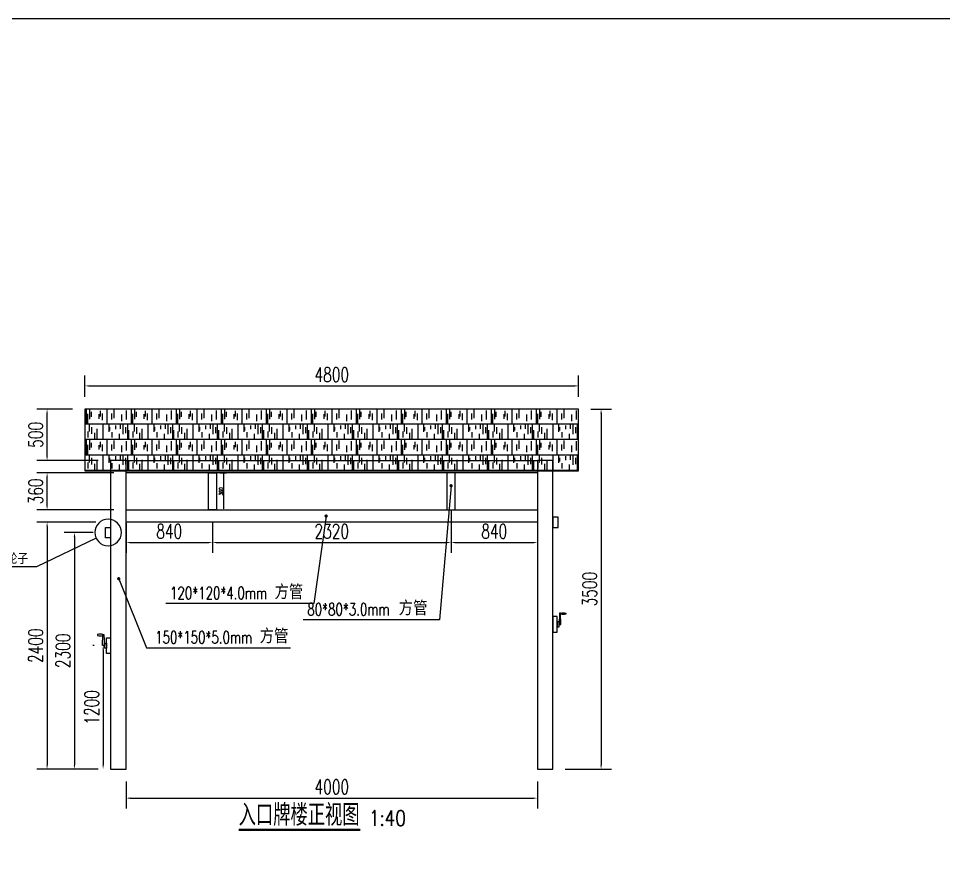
# Model space of a CAD drawing. Header units: millimetres. Extents: x -1471591 to 944464, y -468930 to 547002.
# Drawn here: x -787146 to -778152, y 134981 to 143079 of the extents above; entities that cross this region are included whole.
import ezdxf

# ---------------------------------------------------------------- set-up
doc = ezdxf.new("R2010")
doc.units = ezdxf.units.MM
doc.header["$LTSCALE"] = 10
doc.header["$PDMODE"] = 35
for name, color, linetype in [('DIM_IDEN', 3, 'Continuous'), ('DIM_LEAD', 3, 'Continuous'), ('DIM_SYMB', 3, 'Continuous'), ('PUB_TEXT', 7, 'Continuous'), ('W-WOOD_FLOOR木地板', 30, 'Continuous')]:
    doc.layers.add(name, color=color, linetype=linetype)
doc.styles.add('_TCH_DIM', font='SIMPLEX.shx', dxfattribs={"bigfont": 'hztxt.shx'})
doc.styles.get("Standard").update_dxf_attribs({"font": 'simplex.shx', "width": 0.8, "bigfont": 'hztxt.shx'})
doc.styles.add('STANDARD_T3', font='simplex.shx', dxfattribs={"width": 0.7, "bigfont": 'hztxt.shx'})
doc.dimstyles.new('W&&10', dxfattribs={"dimtxt": 35, "dimasz": 10, "dimexe": 25, "dimexo": 30, "dimgap": 10, "dimtad": 1, "dimdec": 0, "dimzin": 0, "dimdsep": 46, "dimtxsty": 'STANDARD_T3', "dimcen": 0.09, "dimclrd": 1, "dimclre": 1, "dimclrt": 7, "dimazin": 2, "dimtfac": 1, "dimtdec": 0, "dimtix": 1, "dimtmove": 1, "dimatfit": 3, "dimfxl": 0, "dimtolj": 1, "dimtzin": 0, "dimarcsym": 0})
doc.dimstyles.new('W&&40', dxfattribs={"dimtxt": 140, "dimasz": 40, "dimexe": 100, "dimexo": 120, "dimgap": 40, "dimtad": 1, "dimdec": 0, "dimzin": 0, "dimdsep": 46, "dimtxsty": 'STANDARD_T3', "dimcen": 0.09, "dimclrd": 1, "dimclre": 1, "dimclrt": 7, "dimazin": 2, "dimtfac": 1, "dimtdec": 0, "dimtix": 1, "dimtmove": 2, "dimatfit": 3, "dimfxl": 0, "dimtolj": 1, "dimtzin": 0, "dimarcsym": 0})

# ---------------------------------------------------------------- blocks, each defined once
blk = doc.blocks.new('*D1941')
at = {"color": 1, "lineweight": -2, "transparency": 16777216}
for p, q in [((-786100, 135661.5), (-786100, 135399)), ((-782100, 135661.5), (-782100, 135399)), ((-786060, 135499), (-782140, 135499))]:
    blk.add_line(p, q, dxfattribs=at)
at = {"color": 1, "transparency": 16777216}
for points in [[(-786060, 135505.6), (-786060, 135492.3), (-786100, 135499)], [(-782140, 135505.6), (-782140, 135492.3), (-782100, 135499)]]:
    blk.add_solid(points, dxfattribs=at)
at = {"layer": 'Defpoints', "color": 0, "transparency": 16777216}
for p in [(-786100, 135781.5), (-782100, 135781.5), (-782100, 135499)]:
    blk.add_point(p, dxfattribs=at)
at = {"color": 7, "transparency": 16777216, "insert": (-784100, 135609), "char_height": 140, "attachment_point": 5, "style": 'STANDARD_T3'}
blk.add_mtext('\\A1;4000', dxfattribs=at)
blk = doc.blocks.new('*D1942')
at = {"color": 1, "lineweight": -2, "transparency": 16777216}
for p, q in [((-782940, 138291.5), (-782940, 137884)), ((-785260, 138181.5), (-785260, 137884)), ((-785220, 137984), (-782980, 137984))]:
    blk.add_line(p, q, dxfattribs=at)
at = {"color": 1, "transparency": 16777216}
for points in [[(-785220, 137990.6), (-785220, 137977.3), (-785260, 137984)], [(-782980, 137990.6), (-782980, 137977.3), (-782940, 137984)]]:
    blk.add_solid(points, dxfattribs=at)
at = {"layer": 'Defpoints', "color": 0, "transparency": 16777216}
for p in [(-782940, 138411.5), (-785260, 138301.5), (-782940, 137984)]:
    blk.add_point(p, dxfattribs=at)
at = {"color": 7, "transparency": 16777216, "insert": (-784100, 138094), "char_height": 140, "attachment_point": 5, "style": 'STANDARD_T3'}
blk.add_mtext('\\A1;2320', dxfattribs=at)
blk = doc.blocks.new('*D1943')
at = {"color": 1, "lineweight": -2, "transparency": 16777216}
for p, q in [((-782940, 138291.5), (-782940, 137884)), ((-782100, 138171.5), (-782100, 137884)), ((-782900, 137984), (-782140, 137984))]:
    blk.add_line(p, q, dxfattribs=at)
at = {"color": 1, "transparency": 16777216}
for points in [[(-782900, 137990.6), (-782900, 137977.3), (-782940, 137984)], [(-782140, 137990.6), (-782140, 137977.3), (-782100, 137984)]]:
    blk.add_solid(points, dxfattribs=at)
at = {"layer": 'Defpoints', "color": 0, "transparency": 16777216}
for p in [(-782940, 138411.5), (-782100, 138291.5), (-782100, 137984)]:
    blk.add_point(p, dxfattribs=at)
at = {"color": 7, "transparency": 16777216, "insert": (-782520, 138094), "char_height": 140, "attachment_point": 5, "style": 'STANDARD_T3'}
blk.add_mtext('\\A1;840', dxfattribs=at)
blk = doc.blocks.new('*D1944')
at = {"color": 1, "lineweight": -2, "transparency": 16777216}
for p, q in [((-786100, 138171.5), (-786100, 137884)), ((-785260, 138181.5), (-785260, 137884)), ((-786060, 137984), (-785300, 137984))]:
    blk.add_line(p, q, dxfattribs=at)
at = {"color": 1, "transparency": 16777216}
for points in [[(-786060, 137990.6), (-786060, 137977.3), (-786100, 137984)], [(-785300, 137990.6), (-785300, 137977.3), (-785260, 137984)]]:
    blk.add_solid(points, dxfattribs=at)
at = {"layer": 'Defpoints', "color": 0, "transparency": 16777216}
for p in [(-786100, 138291.5), (-785260, 138301.5), (-785260, 137984)]:
    blk.add_point(p, dxfattribs=at)
at = {"color": 7, "transparency": 16777216, "insert": (-785680, 138094), "char_height": 140, "attachment_point": 5, "style": 'STANDARD_T3'}
blk.add_mtext('\\A1;840', dxfattribs=at)
blk = doc.blocks.new('*D1953')
at = {"color": 1, "lineweight": -2, "transparency": 16777216}
for p, q in [((-781580, 139281.5), (-781381.5, 139281.5)), ((-781481.5, 139241.5), (-781481.5, 135821.5)), ((-781830, 135781.5), (-781381.5, 135781.5))]:
    blk.add_line(p, q, dxfattribs=at)
at = {"color": 1, "transparency": 16777216}
for points in [[(-781488.2, 139241.5), (-781474.9, 139241.5), (-781481.5, 139281.5)], [(-781488.2, 135821.5), (-781474.9, 135821.5), (-781481.5, 135781.5)]]:
    blk.add_solid(points, dxfattribs=at)
at = {"layer": 'Defpoints', "color": 0, "transparency": 16777216}
for p in [(-781700, 139281.5), (-781950, 135781.5), (-781481.5, 135781.5)]:
    blk.add_point(p, dxfattribs=at)
at = {"color": 7, "transparency": 16777216, "insert": (-781591.5, 137531.5), "char_height": 140, "attachment_point": 5, "rotation": 90, "style": 'STANDARD_T3'}
blk.add_mtext('\\A1;3500', dxfattribs=at)
blk = doc.blocks.new('*D1952')
at = {"color": 1, "lineweight": -2, "transparency": 16777216}
for p, q in [((-786500, 139401.5), (-786500, 139607.1)), ((-781700, 139401.5), (-781700, 139607.1)), ((-786460, 139507.1), (-781740, 139507.1))]:
    blk.add_line(p, q, dxfattribs=at)
at = {"color": 1, "transparency": 16777216}
for points in [[(-786460, 139513.8), (-786460, 139500.5), (-786500, 139507.1)], [(-781740, 139513.8), (-781740, 139500.5), (-781700, 139507.1)]]:
    blk.add_solid(points, dxfattribs=at)
at = {"layer": 'Defpoints', "color": 0, "transparency": 16777216}
for p in [(-781700, 139507.1), (-786500, 139281.5), (-781700, 139281.5)]:
    blk.add_point(p, dxfattribs=at)
at = {"color": 7, "transparency": 16777216, "insert": (-784100, 139617.1), "char_height": 140, "attachment_point": 5, "style": 'STANDARD_T3'}
blk.add_mtext('\\A1;4800', dxfattribs=at)
blk = doc.blocks.new('*D1950')
at = {"color": 1, "lineweight": -2, "transparency": 16777216}
for p, q in [((-786220, 138661.5), (-786968, 138661.5)), ((-786868, 138341.5), (-786868, 138621.5)), ((-786220, 138301.5), (-786968, 138301.5))]:
    blk.add_line(p, q, dxfattribs=at)
at = {"color": 1, "transparency": 16777216}
for points in [[(-786874.7, 138621.5), (-786861.4, 138621.5), (-786868, 138661.5)], [(-786874.7, 138341.5), (-786861.4, 138341.5), (-786868, 138301.5)]]:
    blk.add_solid(points, dxfattribs=at)
at = {"layer": 'Defpoints', "color": 0, "transparency": 16777216}
for p in [(-786868, 138661.5), (-786100, 138661.5), (-786100, 138301.5)]:
    blk.add_point(p, dxfattribs=at)
at = {"color": 7, "transparency": 16777216, "insert": (-786978, 138481.5), "char_height": 140, "attachment_point": 5, "rotation": 90, "style": 'STANDARD_T3'}
blk.add_mtext('\\A1;360', dxfattribs=at)
blk = doc.blocks.new('*D1951')
at = {"color": 1, "lineweight": -2, "transparency": 16777216}
for p, q in [((-786620, 139281.5), (-786968, 139281.5)), ((-786868, 138821.5), (-786868, 139241.5)), ((-786370, 138781.5), (-786968, 138781.5))]:
    blk.add_line(p, q, dxfattribs=at)
at = {"color": 1, "transparency": 16777216}
for points in [[(-786874.7, 139241.5), (-786861.4, 139241.5), (-786868, 139281.5)], [(-786874.7, 138821.5), (-786861.4, 138821.5), (-786868, 138781.5)]]:
    blk.add_solid(points, dxfattribs=at)
at = {"layer": 'Defpoints', "color": 0, "transparency": 16777216}
for p in [(-786868, 139281.5), (-786500, 139281.5), (-786250, 138781.5)]:
    blk.add_point(p, dxfattribs=at)
at = {"color": 7, "transparency": 16777216, "insert": (-786978, 139031.5), "char_height": 140, "attachment_point": 5, "rotation": 90, "style": 'STANDARD_T3'}
blk.add_mtext('\\A1;500', dxfattribs=at)
blk = doc.blocks.new('*D1940')
at = {"color": 1, "lineweight": -2, "transparency": 16777216}
for p, q in [((-786395, 138181.5), (-786968, 138181.5)), ((-786868, 138141.5), (-786868, 135821.5)), ((-786370, 135781.5), (-786968, 135781.5))]:
    blk.add_line(p, q, dxfattribs=at)
at = {"color": 1, "transparency": 16777216}
for points in [[(-786874.7, 138141.5), (-786861.4, 138141.5), (-786868, 138181.5)], [(-786874.7, 135821.5), (-786861.4, 135821.5), (-786868, 135781.5)]]:
    blk.add_solid(points, dxfattribs=at)
at = {"layer": 'Defpoints', "color": 0, "transparency": 16777216}
for p in [(-786275, 138181.5), (-786868, 135781.5), (-786250, 135781.5)]:
    blk.add_point(p, dxfattribs=at)
at = {"color": 7, "transparency": 16777216, "insert": (-786978, 136981.5), "char_height": 140, "attachment_point": 5, "rotation": 90, "style": 'STANDARD_T3'}
blk.add_mtext('\\A1;2400', dxfattribs=at)
blk = doc.blocks.new('*D1945')
at = {"color": 1, "lineweight": -2, "transparency": 16777216}
for p, q in [((-786410, 136981.7), (-786423.3, 136981.7)), ((-786323.3, 136941.7), (-786323.3, 135821.5)), ((-786370, 135781.5), (-786423.3, 135781.5))]:
    blk.add_line(p, q, dxfattribs=at)
at = {"color": 1, "transparency": 16777216}
for points in [[(-786330, 136941.7), (-786316.6, 136941.7), (-786323.3, 136981.7)], [(-786330, 135821.5), (-786316.6, 135821.5), (-786323.3, 135781.5)]]:
    blk.add_solid(points, dxfattribs=at)
at = {"layer": 'Defpoints', "color": 0, "transparency": 16777216}
for p in [(-786290, 136981.7), (-786323.3, 135781.5), (-786250, 135781.5)]:
    blk.add_point(p, dxfattribs=at)
at = {"color": 7, "transparency": 16777216, "insert": (-786433.3, 136381.6), "char_height": 140, "attachment_point": 5, "rotation": 90, "style": 'STANDARD_T3'}
blk.add_mtext('\\A1;1200', dxfattribs=at)
blk = doc.blocks.new('*D1946')
at = {"layer": 'Defpoints', "color": 0, "transparency": 16777216}
for p in [(-785220, 138661.5), (-785148.5, 138661.5), (-785220, 138301.5)]:
    blk.add_point(p, dxfattribs=at)
at = {"layer": 'W-WOOD_FLOOR木地板', "color": 1, "lineweight": -2, "transparency": 16777216}
for p, q in [((-785190, 138661.5), (-785123.5, 138661.5)), ((-785148.5, 138311.5), (-785148.5, 138651.5)), ((-785190, 138301.5), (-785123.5, 138301.5))]:
    blk.add_line(p, q, dxfattribs=at)
at = {"layer": 'W-WOOD_FLOOR木地板', "color": 1, "transparency": 16777216}
for points in [[(-785150.2, 138651.5), (-785146.9, 138651.5), (-785148.5, 138661.5)], [(-785150.2, 138311.5), (-785146.9, 138311.5), (-785148.5, 138301.5)]]:
    blk.add_solid(points, dxfattribs=at)
at = {"layer": 'W-WOOD_FLOOR木地板', "color": 7, "transparency": 16777216, "insert": (-785176, 138481.5), "char_height": 35, "attachment_point": 5, "rotation": 90, "style": 'STANDARD_T3'}
blk.add_mtext('\\A1;360', dxfattribs=at)
blk = doc.blocks.new('*D1947')
at = {"color": 1, "lineweight": -2, "transparency": 16777216}
for p, q in [((-786420, 138081.5), (-786702.4, 138081.5)), ((-786602.4, 138041.5), (-786602.4, 135821.5)), ((-786370, 135781.5), (-786702.4, 135781.5))]:
    blk.add_line(p, q, dxfattribs=at)
at = {"color": 1, "transparency": 16777216}
for points in [[(-786609, 138041.5), (-786595.7, 138041.5), (-786602.4, 138081.5)], [(-786609, 135821.5), (-786595.7, 135821.5), (-786602.4, 135781.5)]]:
    blk.add_solid(points, dxfattribs=at)
at = {"layer": 'Defpoints', "color": 0, "transparency": 16777216}
for p in [(-786300, 138081.5), (-786602.4, 135781.5), (-786250, 135781.5)]:
    blk.add_point(p, dxfattribs=at)
at = {"color": 7, "transparency": 16777216, "insert": (-786712.4, 136931.5), "char_height": 140, "attachment_point": 5, "rotation": 90, "style": 'STANDARD_T3'}
blk.add_mtext('\\A1;2300', dxfattribs=at)

msp = doc.modelspace()

# ---------------------------------------------------------------- hatches: boundary and pattern name
h = msp.add_hatch()
h.set_pattern_fill('茅草屋面', color=253, scale=50)
h.set_pattern_definition([(270, (-1894.27, -262.04), (437.5, -8e-14), [65.625, -234.375]), (270, (-1916.14, -237.04), (437.5, -8e-14), [53.125, -246.875]), (270, (-1928.64, -268.3), (437.5, -8e-14), [43.75, -256.25]), (270, (-2003.64, -246.4), (437.5, -8e-14), [46.875, -253.125]), (270, (-2019.27, -212.04), (437.5, -8e-14), [103.125, -196.875]), (270, (-2038, -265.16), (437.5, -8e-14), [96.875, -203.125]), (270, (-2100.5, -230.8), (437.5, -8e-14), [90.625, -209.375]), (270, (-2144.27, -271.4), (437.5, -8e-14), [65.625, -234.375]), (270, (-2219.27, -224.54), (437.5, -8e-14), [81.25, -218.75]), (270, (-2241.14, -262.04), (437.5, -8e-14), [59.375, -240.625]), (270, (-2022.4, -368.3), (437.5, -8e-14), [68.75, -231.25]), (270, (-2034.9, -437.04), (437.5, -8e-14), [59.375, -240.625]), (270, (-1997.4, -393.3), (437.5, -8e-14), [65.625, -234.375]), (90, (-1966.14, -512.04), (-437.5, 3e-14), [62.5, -237.5]), (90, (-1944.27, -512.04), (-437.5, 3e-14), [100, -200]), (90, (-2072.4, -512.04), (-437.5, 3e-14), [87.5, -212.5]), (270, (-2106.77, -393.3), (437.5, -8e-14), [59.375, -240.625]), (270, (-2203.64, -377.66), (437.5, -8e-14), [37.5, -262.5]), (270, (-2259.9, -393.3), (437.5, -8e-14), [34.375, -265.625]), (270, (-2269.27, -362.04), (437.5, -8e-14), [78.125, -221.875]), (90, (-2163, -512.04), (-437.5, 3e-14), [53.125, -246.875]), (90, (-2234.9, -496.4), (-437.5, 3e-14), [53.125, -246.875]), (270, (-2156.77, -362.04), (437.5, -8e-14), [50, -250]), (270, (-2131.77, -362.04), (437.5, -8e-14), [100, -200]), (270, (-2088, -362.04), (437.5, -8e-14), [150, -150]), (270, (-1888, -362.04), (437.5, -8e-14), [150, -150]), (270, (-1850.5, -212.04), (437.5, -8e-14), [150, -150]), (270, (-2050.5, -212.04), (437.5, -8e-14), [150, -150]), (0, (-2288.02, -512.04), (0, 300), []), (0, (-2288.02, -362.04), (0, 300), [])])
h.paths.add_polyline_path([(-781700, 138681.5), (-781700, 139281.5), (-786500, 139281.5), (-786500, 138681.5)])

# ---------------------------------------------------------------- linework, layer by layer
at = {"color": 2}
msp.add_lwpolyline([(-808791.4, 143079), (-751923.5, 143079), (-751923.5, 126365.4), (-808791.4, 126365.4)], close=True, dxfattribs=at)
for points in [[(-786500, 138681.5), (-781700, 138681.5), (-781700, 139281.5), (-786500, 139281.5)], [(-786250, 135781.5), (-786100, 135781.5), (-786100, 138781.5), (-786250, 138781.5)], [(-786100, 138781.5), (-782100, 138781.5), (-782100, 138661.5), (-786100, 138661.5)], [(-782100, 135781.5), (-781950, 135781.5), (-781950, 138781.5), (-782100, 138781.5)], [(-785300, 138661.5), (-785220, 138661.5), (-785220, 138301.5), (-785300, 138301.5)], [(-782900, 138661.5), (-782980, 138661.5), (-782980, 138301.5), (-782900, 138301.5)], [(-786100, 138301.5), (-782100, 138301.5), (-782100, 138181.5), (-786100, 138181.5)], [(-781950, 138131.5), (-781900, 138131.5), (-781900, 138231.5), (-781950, 138231.5)], [(-786250, 138031.5), (-786300, 138031.5), (-786300, 138131.5), (-786250, 138131.5)], [(-781950, 137113.7), (-781910, 137113.7), (-781910, 137263.7), (-781950, 137263.7)], [(-781890, 137188.7), (-781872.2, 137188.7), (-781875.2, 137298), (-781885.3, 137298)], [(-781910, 137163.7), (-781890, 137163.7), (-781890, 137213.7), (-781910, 137213.7)], [(-786310, 136981.7), (-786327.8, 136981.7), (-786324.9, 137091), (-786314.8, 137091)], [(-786290, 136956.7), (-786310, 136956.7), (-786310, 137006.7), (-786290, 137006.7)], [(-786250, 136906.7), (-786290, 136906.7), (-786290, 137056.7), (-786250, 137056.7)]]:
    msp.add_lwpolyline(points, close=True)
at = {"color": 253}
msp.add_lwpolyline([(-786500, 138681.5), (-781700, 138681.5), (-781700, 139281.5), (-786500, 139281.5)], close=True, dxfattribs=at)
for points in [[(-781875.2, 137297.9, -0.141859), (-781822.6, 137297.9), (-781822.6, 137288.6, -0.162636), (-781874.9, 137288.6)], [(-786324.9, 137090.9, 0.141859), (-786377.4, 137090.9), (-786377.4, 137081.6, 0.162636), (-786325.1, 137081.6)]]:
    msp.add_lwpolyline(points, format="xyb", close=True)
at = {"layer": 'DIM_IDEN'}
for p, q in [((-786391.6, 138025.4), (-786969.4, 137747.6)), ((-786969.4, 137747.6), (-787292.6, 137747.6))]:
    msp.add_line(p, q, dxfattribs=at)
msp.add_lwpolyline([(-786145.7, 138081.5, 1), (-786404.3, 138081.5, 1)], format="xyb", close=True, dxfattribs=at)
at = {"layer": 'DIM_LEAD'}
for p, q in [((-782940, 138536.5), (-783053, 137234)), ((-784154.9, 138241.7), (-784274.9, 137391.2)), ((-786171.5, 137632.5), (-785900, 136962)), ((-784274.9, 137391.2), (-785714.6, 137391.2)), ((-783053, 137234), (-784379.6, 137234)), ((-785900, 136962), (-784500.3, 136962))]:
    msp.add_line(p, q, dxfattribs=at)
at = {"layer": 'DIM_LEAD', "const_width": 16}
for points in [[(-782939.3, 138544.4, 1), (-782940.7, 138528.5, 1)], [(-784153.8, 138249.7, 1), (-784156, 138233.8, 1)], [(-786174.5, 137639.9, 1), (-786168.5, 137625, 1)]]:
    msp.add_lwpolyline(points, format="xyb", close=True, dxfattribs=at)
at = {"layer": 'DIM_SYMB', "const_width": 21}
msp.add_lwpolyline([(-785005.5, 135191.8), (-783823.2, 135191.8)], dxfattribs=at)

# ---------------------------------------------------------------- texts
at = {"layer": 'PUB_TEXT', "color": 7, "style": '_TCH_DIM'}
for s, height, p in [('轮子', 105, (-787261.1, 137775)), ('方管', 140, (-784656.6, 137433.2)), ('方管', 140, (-783449.6, 137276)), ('方管', 140, (-784801.4, 137004))]:
    msp.add_text(s, height=height, dxfattribs=at).set_placement(p)
at = {"layer": 'PUB_TEXT', "color": 7, "style": '_TCH_DIM', "width": 0.705882}
for s, p in [('120*120*4.0mm', (-785672.6, 137433.2)), ('80*80*3.0mm', (-784337.6, 137276)), ('150*150*5.0mm', (-785817.4, 137004))]:
    msp.add_text(s, height=119, dxfattribs=at).set_placement(p)
at = {"layer": 'PUB_TEXT', "color": 7, "width": 0.8}
for s, height, p in [('入口牌楼正视图', 210, (-785005.5, 135230.5)), ('1:40', 150, (-783739.2, 135230.5))]:
    msp.add_text(s, height=height, dxfattribs=at).set_placement(p)

# ---------------------------------------------------------------- dimensions: what is measured, and where the dimension line sits
for base, p1, p2, picture, middle in [((-781700, 139507.1), (-786500, 139281.5), (-781700, 139281.5), '*D1952', (-784100, 139617.1)), ((-782940, 137984), (-785260, 138301.5), (-782940, 138411.5), '*D1942', (-784100, 138094)), ((-782100, 137984), (-782940, 138411.5), (-782100, 138291.5), '*D1943', (-782520, 138094)), ((-785260, 137984), (-786100, 138291.5), (-785260, 138301.5), '*D1944', (-785680, 138094)), ((-782100, 135499), (-786100, 135781.5), (-782100, 135781.5), '*D1941', (-784100, 135609))]:
    dim = msp.add_linear_dim(base=base, p1=p1, p2=p2, dimstyle='W&&40')
    dim.commit()
    dim.dimension.update_dxf_attribs({"geometry": picture, "text_midpoint": middle})
for base, p1, p2, picture, middle in [((-786868, 139281.5), (-786250, 138781.5), (-786500, 139281.5), '*D1951', (-786978, 139031.5)), ((-781481.5, 135781.5), (-781700, 139281.5), (-781950, 135781.5), '*D1953', (-781591.5, 137531.5)), ((-786868, 138661.5), (-786100, 138301.5), (-786100, 138661.5), '*D1950', (-786978, 138481.5)), ((-786868, 135781.5), (-786275, 138181.5), (-786250, 135781.5), '*D1940', (-786978, 136981.5)), ((-786602.4, 135781.5), (-786300, 138081.5), (-786250, 135781.5), '*D1947', (-786712.4, 136931.5)), ((-786323.3, 135781.5), (-786290, 136981.7), (-786250, 135781.5), '*D1945', (-786433.3, 136381.6))]:
    dim = msp.add_linear_dim(base=base, p1=p1, p2=p2, angle=90, dimstyle='W&&40')
    dim.commit()
    dim.dimension.update_dxf_attribs({"geometry": picture, "text_midpoint": middle})
at = {"layer": 'W-WOOD_FLOOR木地板'}
dim = msp.add_linear_dim(base=(-785148.5, 138661.5), p1=(-785220, 138301.5), p2=(-785220, 138661.5), angle=90, dimstyle='W&&10', dxfattribs=at)
dim.commit()
dim.dimension.update_dxf_attribs({"geometry": '*D1946', "text_midpoint": (-785176, 138481.5)})

doc.saveas('drawing.dxf')
